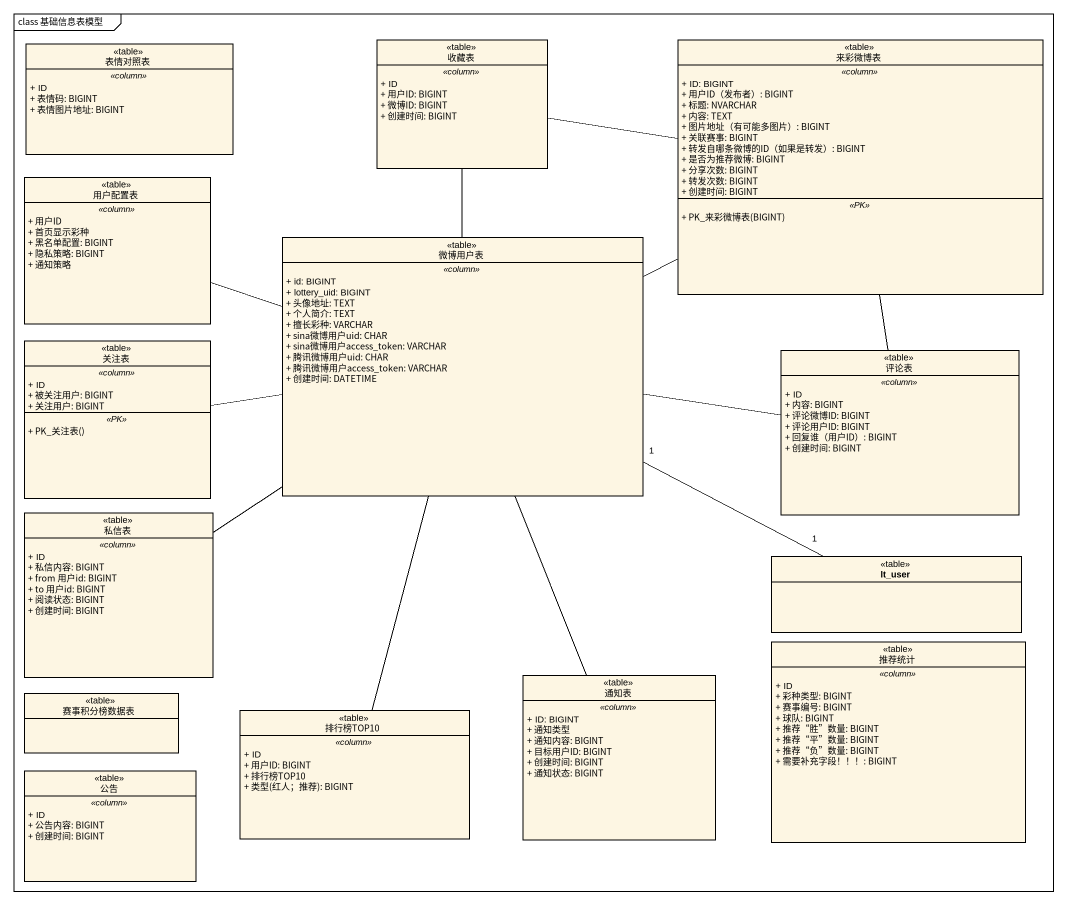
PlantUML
@startuml
mainframe class 基础信息表模型
hide circle
hide empty members
skinparam classAttributeIconSize 0
class 表情对照表 <<table>> {
  .. <<column>> ..
  + ID
  + 表情码: BIGINT
  + 表情图片地址: BIGINT
}
class 收藏表 <<table>> {
  .. <<column>> ..
  + ID
  + 用户ID: BIGINT
  + 微博ID: BIGINT
  + 创建时间: BIGINT
}
class 来彩微博表 <<table>> {
  .. <<column>> ..
  + ID: BIGINT
  + 用户ID（发布者）: BIGINT
  + 标题: NVARCHAR
  + 内容: TEXT
  + 图片地址（有可能多图片）: BIGINT
  + 关联赛事: BIGINT
  + 转发自哪条微博的ID（如果是转发）: BIGINT
  + 是否为推荐微博: BIGINT
  + 分享次数: BIGINT
  + 转发次数: BIGINT
  + 创建时间: BIGINT
  .. <<PK>> ..
  + PK_来彩微博表(BIGINT)
}
class 用户配置表 <<table>> {
  .. <<column>> ..
  + 用户ID
  + 首页显示彩种
  + 黑名单配置: BIGINT
  + 隐私策略: BIGINT
  + 通知策略
}
class 微博用户表 <<table>> {
  .. <<column>> ..
  + id: BIGINT
  + lottery_uid: BIGINT
  + 头像地址: TEXT
  + 个人简介: TEXT
  + 擅长彩种: VARCHAR
  + sina微博用户uid: CHAR
  + sina微博用户access_token: VARCHAR
  + 腾讯微博用户uid: CHAR
  + 腾讯微博用户access_token: VARCHAR
  + 创建时间: DATETIME
}
class 关注表 <<table>> {
  .. <<column>> ..
  + ID
  + 被关注用户: BIGINT
  + 关注用户: BIGINT
  .. <<PK>> ..
  + PK_关注表()
}
class 评论表 <<table>> {
  .. <<column>> ..
  + ID
  + 内容: BIGINT
  + 评论微博ID: BIGINT
  + 评论用户ID: BIGINT
  + 回复谁（用户ID）: BIGINT
  + 创建时间: BIGINT
}
class 私信表 <<table>> {
  .. <<column>> ..
  + ID
  + 私信内容: BIGINT
  + from 用户id: BIGINT
  + to 用户id: BIGINT
  + 阅读状态: BIGINT
  + 创建时间: BIGINT
}
class lt_user <<table>>
class 通知表 <<table>> {
  .. <<column>> ..
  + ID: BIGINT
  + 通知类型
  + 通知内容: BIGINT
  + 目标用户ID: BIGINT
  + 创建时间: BIGINT
  + 通知状态: BIGINT
}
class 推荐统计 <<table>> {
  .. <<column>> ..
  + ID
  + 彩种类型: BIGINT
  + 赛事编号: BIGINT
  + 球队: BIGINT
  + 推荐“胜”数量: BIGINT
  + 推荐“平”数量: BIGINT
  + 推荐“负”数量: BIGINT
  + 需要补充字段！！！: BIGINT
}
class 赛事积分榜数据表 <<table>>
class 排行榜TOP10 <<table>> {
  .. <<column>> ..
  + ID
  + 用户ID: BIGINT
  + 排行榜TOP10
  {field} + 类型(红人；推荐): BIGINT
}
class 公告 <<table>> {
  .. <<column>> ..
  + ID
  + 公告内容: BIGINT
  + 创建时间: BIGINT
}
收藏表 -right- 来彩微博表
来彩微博表 -- 评论表
用户配置表 -right- 微博用户表
微博用户表 -up- 收藏表
微博用户表 -right- 来彩微博表
微博用户表 -right- 评论表
微博用户表 "1" -right- "1" lt_user
微博用户表 -- 通知表
微博用户表 -- 排行榜TOP10
关注表 -right- 微博用户表
私信表 -up- 微博用户表
@enduml
